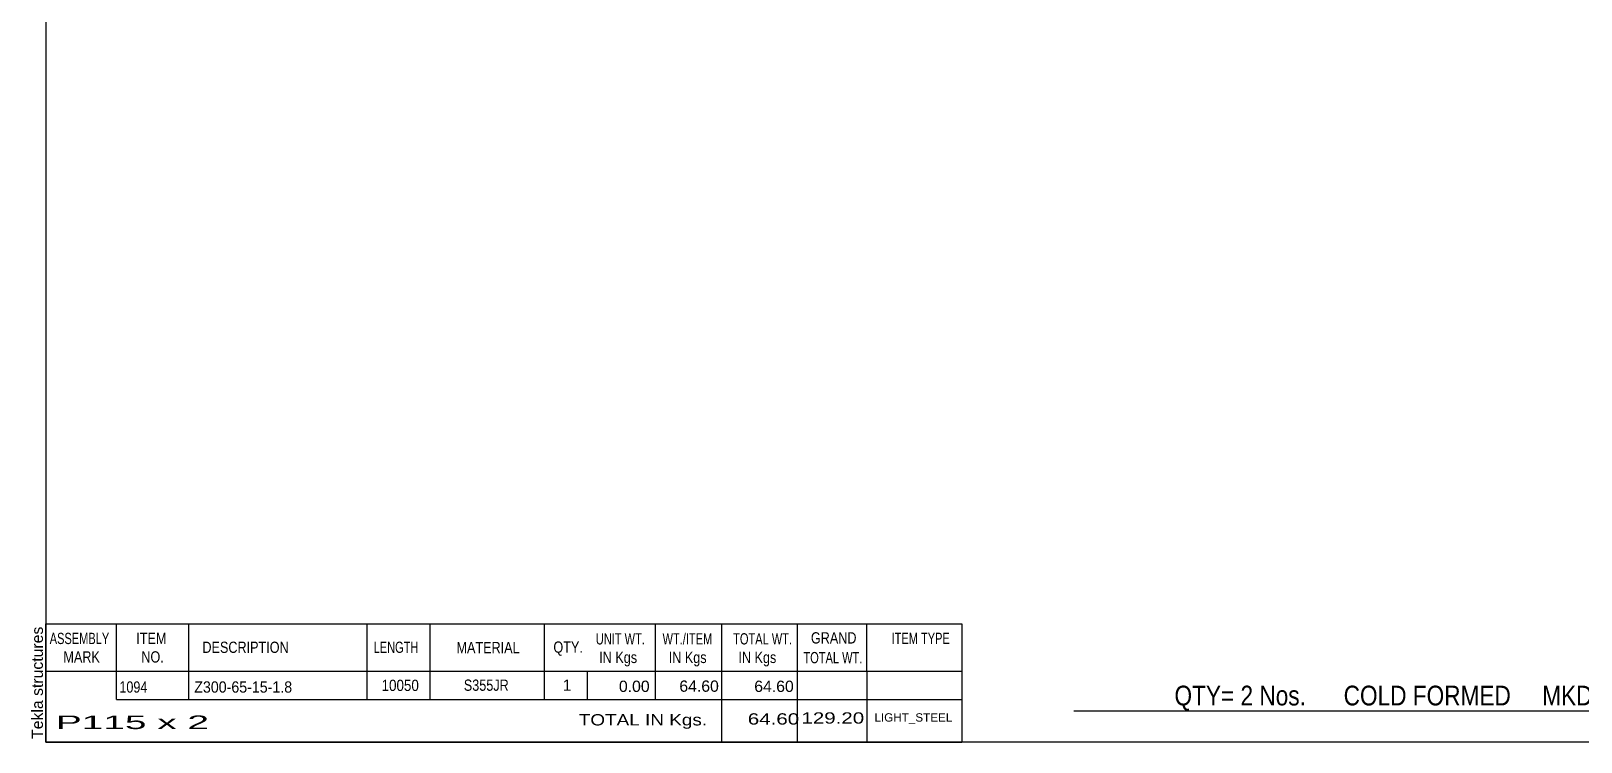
# Model space of a CAD drawing. Header units: millimetres. Extents: x -74 to 328, y -174 to 103.
# Drawn here: x -74.3 to 187.9, y -174.3 to -54 of the extents above; entities that cross this region are included whole.
import ezdxf

# ---------------------------------------------------------------- set-up
doc = ezdxf.new("R2010")
doc.units = ezdxf.units.MM
doc.styles.add('Arial', font='ARIAL.TTF', dxfattribs={"height": 0.2})
doc.styles.add('Arial Narrow', font='ARIALN.TTF', dxfattribs={"height": 0.2})

# ---------------------------------------------------------------- blocks, each defined once
blk = doc.blocks.new('Unknown-629083229-1918')
at = {"color": 5, "linetype": 'Continuous'}
for p, q in [((-71.75, 102.75), (-71.75, -174.25)), ((-71.75, -174.25), (328.25, -174.25))]:
    blk.add_line(p, q, dxfattribs=at)
at = {"color": 174, "linetype": 'Continuous', "style": 'Arial'}
blk.add_text('Tekla structures', height=1.9102, rotation=90, dxfattribs=at).set_placement((-72.25, -173.75))
blk = doc.blocks.new('CBS_BOM-629083229-1992')
at = {"color": 7, "linetype": 'Continuous'}
for p, q in [((-71.78, -162.28), (-71.78, -154.28)), ((-71.78, -154.28), (83.14, -154.28)), ((-59.78, -162.28), (-59.78, -154.28)), ((-47.59, -162.28), (-47.59, -154.28)), ((-17.43, -162.28), (-17.43, -154.28)), ((-6.75, -162.28), (-6.75, -154.28)), ((12.57, -162.28), (12.57, -154.28)), ((31.37, -162.28), (31.37, -154.28)), ((42.58, -162.28), (42.58, -154.28)), ((55.37, -162.28), (55.37, -154.28)), ((67.12, -162.28), (67.12, -154.28)), ((83.14, -154.29), (83.14, -162.27)), ((-71.78, -162.28), (83.14, -162.28)), ((-71.78, -167.08), (-71.78, -162.28)), ((-59.78, -167.08), (-59.78, -162.28)), ((-47.59, -167.08), (-47.59, -162.28)), ((-17.43, -167.08), (-17.43, -162.28)), ((-6.75, -167.08), (-6.75, -162.28)), ((12.57, -167.08), (12.57, -162.28)), ((19.83, -167.08), (19.83, -162.28)), ((31.37, -167.08), (31.37, -162.28)), ((42.58, -167.08), (42.58, -162.28)), ((55.37, -167.08), (55.37, -162.28)), ((67.14, -167.08), (67.14, -162.28)), ((83.14, -162.28), (83.14, -167.08)), ((-71.78, -174.28), (-71.78, -167.1)), ((-59.78, -167.08), (83.14, -167.08)), ((42.58, -174.28), (42.58, -167.1)), ((55.37, -174.28), (55.37, -167.1)), ((67.18, -174.28), (67.18, -167.1)), ((83.14, -167.08), (83.14, -174.28)), ((-71.78, -174.28), (83.14, -174.28))]:
    blk.add_line(p, q, dxfattribs=at)
at = {"color": 3, "linetype": 'Continuous', "style": 'Arial'}
for s, height, width, p in [('ASSEMBLY', 1.91, 0.7, (-71.1, -157.71)), ('ITEM', 1.91, 0.8, (-56.45, -157.71)), ('DESCRIPTION', 1.9102, 0.8, (-45.27, -159.21)), ('LENGTH', 1.91, 0.7, (-16.32, -159.21)), ('QTY.', 1.91, 0.8, (14.09, -159.18)), ('UNIT WT.', 1.91, 0.7, (21.26, -157.78)), ('WT./ITEM', 1.91, 0.7, (32.55, -157.78)), ('TOTAL WT.', 1.91, 0.7, (44.49, -157.78)), ('GRAND', 1.91, 0.8, (57.64, -157.62)), ('ITEM TYPE', 1.91, 0.7, (71.28, -157.7)), ('MARK', 1.91, 0.8, (-68.78, -160.84)), ('NO.', 1.91, 0.8, (-55.6, -160.84)), ('MATERIAL', 1.91, 0.8, (-2.3, -159.26)), ('IN Kgs', 1.91, 0.8, (21.84, -160.92)), ('IN Kgs', 1.91, 0.8, (33.59, -160.92)), ('IN Kgs', 1.91, 0.8, (45.38, -160.92)), ('TOTAL WT.', 1.91, 0.7, (56.38, -160.96))]:
    blk.add_text(s, height=height, dxfattribs=dict(at, width=width)).set_placement(p)
at = {"color": 7, "linetype": 'Continuous', "style": 'Arial'}
for s, height, width, p in [('1094', 1.91, 0.8, (-59.32, -165.93)), ('Z300-65-15-1.8', 1.9102, 0.9, (-46.65, -165.93)), ('10050', 1.91, 0.85, (-14.97, -165.65)), ('S355JR', 1.91, 0.8, (-1.06, -165.62))]:
    blk.add_text(s, height=height, dxfattribs=dict(at, width=width)).set_placement(p)
for s, p in [('1', (15.66, -165.62)), ('0.00', (25.17, -165.81)), ('64.60', (35.39, -165.78)), ('64.60', (48.06, -165.81))]:
    blk.add_text(s, height=1.91, dxfattribs=at).set_placement(p)
at = {"color": 6, "linetype": 'Continuous', "style": 'Arial'}
for s, height, width, p in [('P115 x 2', 2.292, 2.05, (-70.06, -172.09)), ('TOTAL IN Kgs.', 1.9102, 1.2, (18.38, -171.48)), ('64.60', 1.91, 1.3, (46.97, -171.33)), ('129.20', 1.91, 1.3, (56.04, -171.17))]:
    blk.add_text(s, height=height, dxfattribs=dict(at, width=width)).set_placement(p)
blk.add_text('LIGHT_STEEL', height=1.4135, dxfattribs=at).set_placement((68.39, -170.83))
blk = doc.blocks.new('CBS_CALLOFF-629083229-1993')
at = {"color": 7, "linetype": 'Continuous'}
blk.add_line((102.13, -168.98), (218.36, -169), dxfattribs=at)
at = {"color": 3, "linetype": 'Continuous', "style": 'Arial Narrow'}
blk.add_text('QTY= 2 Nos.      COLD FORMED     MKD : P115', height=3.3405, dxfattribs=at).set_placement((119.13, -168.09))

msp = doc.modelspace()

# ---------------------------------------------------------------- block references
for name in ['Unknown-629083229-1918', 'CBS_BOM-629083229-1992', 'CBS_CALLOFF-629083229-1993']:
    msp.add_blockref(name, (0, 0))

doc.saveas('drawing.dxf')
